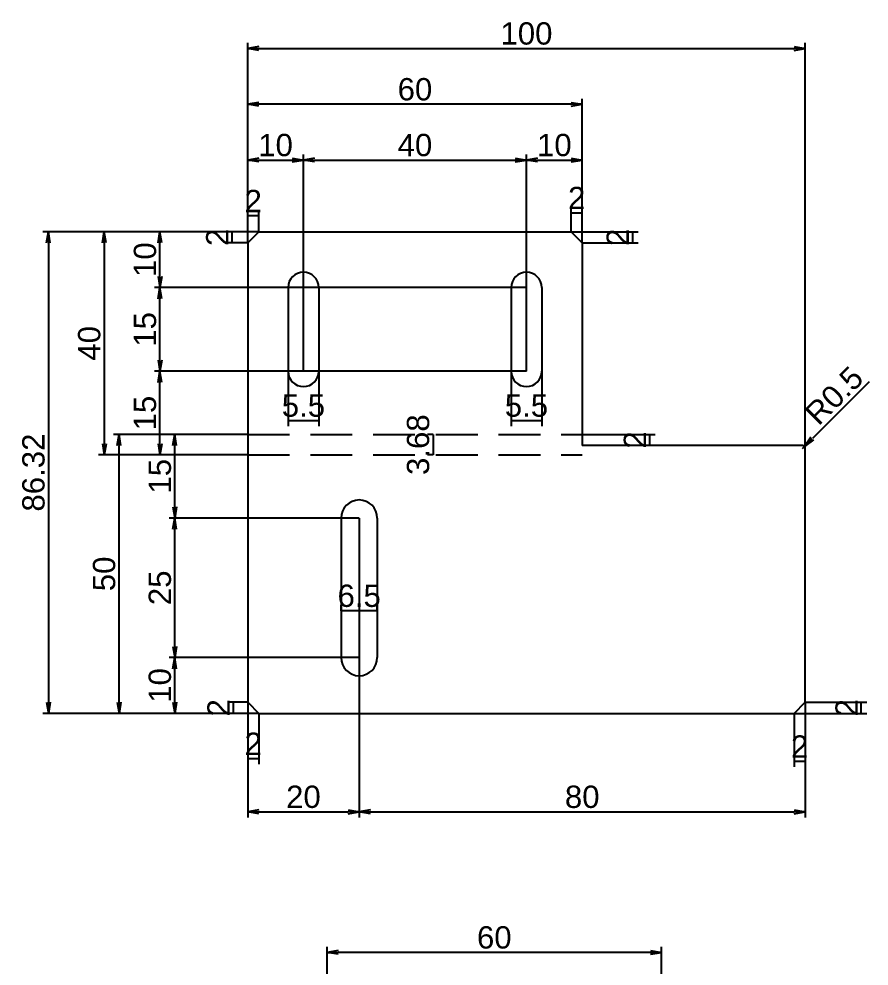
# Model space of a CAD drawing. Header units: inches. Extents: x -821 to 727, y -1701 to 746.
# Drawn here: x -110.5 to 42, y 576.3 to 746 of the extents above; entities that cross this region are included whole.
import ezdxf

# ---------------------------------------------------------------- set-up
doc = ezdxf.new("R2010")
doc.units = ezdxf.units.IN
doc.header["$LTSCALE"] = 15
doc.header["$MEASUREMENT"] = 0
doc.header["$PDMODE"] = 3
doc.header["$PDSIZE"] = 5
doc.linetypes.add('DASHED', pattern=[0.75, 0.5, -0.25])
doc.layers.add('DIM', color=5, linetype='Continuous', lineweight=13)
doc.styles.get("Standard").update_dxf_attribs({"font": 'arial.ttf'})
doc.dimstyles.new('DIM', dxfattribs={"dimscale": 1.5, "dimtxt": 4, "dimasz": 2, "dimexe": 1, "dimexo": 0, "dimtad": 1, "dimdsep": 46, "dimtxsty": 'Standard', "dimblk": 'OPEN', "dimcen": 0, "dimclrd": 5, "dimclre": 5, "dimclrt": 2, "dimazin": 2, "dimtfac": 1, "dimtix": 1, "dimtmove": 0, "dimatfit": 3, "dimldrblk": 'OPEN', "dimfxl": 1, "dimtolj": 1, "dimtzin": 0, "dimlwd": 25, "dimlwe": 25, "dimarcsym": 0})

# ---------------------------------------------------------------- blocks, each defined once
blk = doc.blocks.new('*D5')
at = {"layer": 'Defpoints', "color": 0, "transparency": 16777216}
for p in [(-69.49, 623.55), (-67.49, 621.55), (-67.49, 613.46)]:
    blk.add_point(p, dxfattribs=at)
at = {"layer": 'DIM', "color": 5, "lineweight": 25, "transparency": 16777216}
for p, q in [((-69.49, 623.55), (-69.49, 612.46)), ((-67.49, 621.55), (-67.49, 612.46)), ((-69.49, 613.46), (-67.49, 613.46))]:
    blk.add_line(p, q, dxfattribs=at)
at = {"layer": 'DIM', "color": 2, "transparency": 16777216, "insert": (-68.49, 616.1), "char_height": 4, "attachment_point": 5}
blk.add_mtext('\\A1;2', dxfattribs=at)
blk = doc.blocks.new('_Open')
at = {"color": 0, "linetype": 'Continuous', "lineweight": -2}
for p, q in [((-1, 0.167), (0, 0)), ((-1, -0.167), (0, 0)), ((0, 0), (-1, 0))]:
    blk.add_line(p, q, dxfattribs=at)
blk = doc.blocks.new('*D6')
at = {"layer": 'Defpoints', "color": 0, "transparency": 16777216}
for p in [(-69.49, 623.55), (-72.08, 621.55), (-67.49, 621.55)]:
    blk.add_point(p, dxfattribs=at)
at = {"layer": 'DIM', "color": 5, "lineweight": 25, "transparency": 16777216}
for p, q in [((-69.49, 623.55), (-73.08, 623.55)), ((-72.08, 623.55), (-72.08, 621.55)), ((-67.49, 621.55), (-73.08, 621.55))]:
    blk.add_line(p, q, dxfattribs=at)
at = {"layer": 'DIM', "color": 2, "transparency": 16777216, "insert": (-74.72, 622.55), "char_height": 4, "attachment_point": 5, "rotation": 90}
blk.add_mtext('\\A1;2', dxfattribs=at)
blk = doc.blocks.new('*D7')
at = {"layer": 'Defpoints', "color": 0, "transparency": 16777216}
for p in [(30.51, 623.55), (28.51, 621.55), (30.51, 612.97)]:
    blk.add_point(p, dxfattribs=at)
at = {"layer": 'DIM', "color": 5, "lineweight": 25, "transparency": 16777216}
for p, q in [((30.51, 623.55), (30.51, 611.97)), ((28.51, 621.55), (28.51, 611.97)), ((28.51, 612.97), (30.51, 612.97))]:
    blk.add_line(p, q, dxfattribs=at)
at = {"layer": 'DIM', "color": 2, "transparency": 16777216, "insert": (29.51, 615.6), "char_height": 4, "attachment_point": 5}
blk.add_mtext('\\A1;2', dxfattribs=at)
blk = doc.blocks.new('*D8')
at = {"layer": 'Defpoints', "color": 0, "transparency": 16777216}
for p in [(30.51, 623.55), (40.55, 623.55), (28.51, 621.55)]:
    blk.add_point(p, dxfattribs=at)
at = {"layer": 'DIM', "color": 5, "lineweight": 25, "transparency": 16777216}
for p, q in [((30.51, 623.55), (41.55, 623.55)), ((40.55, 621.55), (40.55, 623.55)), ((28.51, 621.55), (41.55, 621.55))]:
    blk.add_line(p, q, dxfattribs=at)
at = {"layer": 'DIM', "color": 2, "transparency": 16777216, "insert": (37.92, 622.55), "char_height": 4, "attachment_point": 5, "rotation": 90}
blk.add_mtext('\\A1;2', dxfattribs=at)
blk = doc.blocks.new('*D9')
at = {"layer": 'Defpoints', "color": 0, "transparency": 16777216}
for p in [(-82.56, 631.55), (-49.49, 631.55), (-67.49, 621.55)]:
    blk.add_point(p, dxfattribs=at)
at = {"layer": 'DIM', "color": 5, "lineweight": 25, "transparency": 16777216}
for p, q in [((-49.49, 631.55), (-83.56, 631.55)), ((-82.56, 623.55), (-82.56, 629.55)), ((-67.49, 621.55), (-83.56, 621.55))]:
    blk.add_line(p, q, dxfattribs=at)
at = {"layer": 'DIM', "color": 5, "lineweight": 25, "transparency": 16777216, "xscale": 2, "yscale": 2, "zscale": 2}
for p, rotation in [((-82.56, 631.55), 90), ((-82.56, 621.55), 270)]:
    blk.add_blockref('_Open', p, dxfattribs=dict(at, rotation=rotation))
at = {"layer": 'DIM', "color": 2, "transparency": 16777216, "insert": (-85.22, 626.55), "char_height": 4, "attachment_point": 5, "rotation": 90}
blk.add_mtext('\\A1;10', dxfattribs=at)
blk = doc.blocks.new('*D10')
at = {"layer": 'Defpoints', "color": 0, "transparency": 16777216}
for p in [(-82.56, 656.55), (-49.49, 656.55), (-49.49, 631.55)]:
    blk.add_point(p, dxfattribs=at)
at = {"layer": 'DIM', "color": 5, "lineweight": 25, "transparency": 16777216}
for p, q in [((-49.49, 656.55), (-83.56, 656.55)), ((-82.56, 633.55), (-82.56, 654.55)), ((-49.49, 631.55), (-83.56, 631.55))]:
    blk.add_line(p, q, dxfattribs=at)
at = {"layer": 'DIM', "color": 5, "lineweight": 25, "transparency": 16777216, "xscale": 2, "yscale": 2, "zscale": 2}
for p, rotation in [((-82.56, 656.55), 90), ((-82.56, 631.55), 270)]:
    blk.add_blockref('_Open', p, dxfattribs=dict(at, rotation=rotation))
at = {"layer": 'DIM', "color": 2, "transparency": 16777216, "insert": (-85.22, 644.05), "char_height": 4, "attachment_point": 5, "rotation": 90}
blk.add_mtext('\\A1;25', dxfattribs=at)
blk = doc.blocks.new('*D11')
at = {"layer": 'Defpoints', "color": 0, "transparency": 16777216}
for p in [(-82.56, 671.55), (-69.49, 671.55), (-49.49, 656.55)]:
    blk.add_point(p, dxfattribs=at)
at = {"layer": 'DIM', "color": 5, "lineweight": 25, "transparency": 16777216}
for p, q in [((-69.49, 671.55), (-83.56, 671.55)), ((-82.56, 658.55), (-82.56, 669.55)), ((-49.49, 656.55), (-83.56, 656.55))]:
    blk.add_line(p, q, dxfattribs=at)
at = {"layer": 'DIM', "color": 5, "lineweight": 25, "transparency": 16777216, "xscale": 2, "yscale": 2, "zscale": 2}
for p, rotation in [((-82.56, 671.55), 90), ((-82.56, 656.55), 270)]:
    blk.add_blockref('_Open', p, dxfattribs=dict(at, rotation=rotation))
at = {"layer": 'DIM', "color": 2, "transparency": 16777216, "insert": (-85.22, 664.05), "char_height": 4, "attachment_point": 5, "rotation": 90}
blk.add_mtext('\\A1;15', dxfattribs=at)
blk = doc.blocks.new('*D12')
at = {"layer": 'Defpoints', "color": 0, "transparency": 16777216}
for p in [(-36.24, 671.55), (-36.24, 667.87), (-36.24, 667.87)]:
    blk.add_point(p, dxfattribs=at)
at = {"layer": 'DIM', "color": 5, "lineweight": 25, "transparency": 16777216}
for p, q in [((-36.24, 671.55), (-37.24, 671.55)), ((-36.24, 671.55), (-36.24, 667.87)), ((-36.24, 667.87), (-37.24, 667.87))]:
    blk.add_line(p, q, dxfattribs=at)
at = {"layer": 'DIM', "color": 2, "transparency": 16777216, "insert": (-38.91, 669.71), "char_height": 4, "attachment_point": 5, "rotation": 90}
blk.add_mtext('\\A1;3.68', dxfattribs=at)
blk = doc.blocks.new('*D13')
at = {"layer": 'Defpoints', "color": 0, "transparency": 16777216}
for p in [(-69.49, 710.74), (-67.49, 707.87), (-69.49, 705.87)]:
    blk.add_point(p, dxfattribs=at)
at = {"layer": 'DIM', "color": 5, "lineweight": 25, "transparency": 16777216}
for p, q in [((-69.49, 705.87), (-69.49, 711.74)), ((-67.49, 707.87), (-67.49, 711.74)), ((-67.49, 710.74), (-69.49, 710.74))]:
    blk.add_line(p, q, dxfattribs=at)
at = {"layer": 'DIM', "color": 2, "transparency": 16777216, "insert": (-68.49, 713.38), "char_height": 4, "attachment_point": 5}
blk.add_mtext('\\A1;2', dxfattribs=at)
blk = doc.blocks.new('*D14')
at = {"layer": 'Defpoints', "color": 0, "transparency": 16777216}
for p in [(-67.49, 707.87), (-72.32, 705.87), (-69.49, 705.87)]:
    blk.add_point(p, dxfattribs=at)
at = {"layer": 'DIM', "color": 5, "lineweight": 25, "transparency": 16777216}
for p, q in [((-67.49, 707.87), (-73.32, 707.87)), ((-72.32, 707.87), (-72.32, 705.87)), ((-69.49, 705.87), (-73.32, 705.87))]:
    blk.add_line(p, q, dxfattribs=at)
at = {"layer": 'DIM', "color": 2, "transparency": 16777216, "insert": (-74.95, 706.87), "char_height": 4, "attachment_point": 5, "rotation": 90}
blk.add_mtext('\\A1;2', dxfattribs=at)
blk = doc.blocks.new('*D15')
at = {"layer": 'Defpoints', "color": 0, "transparency": 16777216}
for p in [(-9.49, 711.29), (-11.49, 707.87), (-9.49, 705.87)]:
    blk.add_point(p, dxfattribs=at)
at = {"layer": 'DIM', "color": 5, "lineweight": 25, "transparency": 16777216}
for p, q in [((-11.49, 707.87), (-11.49, 712.29)), ((-11.49, 711.29), (-9.49, 711.29)), ((-9.49, 705.87), (-9.49, 712.29))]:
    blk.add_line(p, q, dxfattribs=at)
at = {"layer": 'DIM', "color": 2, "transparency": 16777216, "insert": (-10.49, 713.92), "char_height": 4, "attachment_point": 5}
blk.add_mtext('\\A1;2', dxfattribs=at)
blk = doc.blocks.new('*D16')
at = {"layer": 'Defpoints', "color": 0, "transparency": 16777216}
for p in [(-11.49, 707.87), (-9.49, 705.87), (-0.48, 705.87)]:
    blk.add_point(p, dxfattribs=at)
at = {"layer": 'DIM', "color": 5, "lineweight": 25, "transparency": 16777216}
for p, q in [((-11.49, 707.87), (0.52, 707.87)), ((-0.48, 707.87), (-0.48, 705.87)), ((-9.49, 705.87), (0.52, 705.87))]:
    blk.add_line(p, q, dxfattribs=at)
at = {"layer": 'DIM', "color": 2, "transparency": 16777216, "insert": (-3.12, 706.87), "char_height": 4, "attachment_point": 5, "rotation": 90}
blk.add_mtext('\\A1;2', dxfattribs=at)
blk = doc.blocks.new('*D17')
at = {"layer": 'Defpoints', "color": 0, "transparency": 16777216}
for p in [(-62.24, 682.87), (-56.74, 682.87), (-56.74, 674.03)]:
    blk.add_point(p, dxfattribs=at)
at = {"layer": 'DIM', "color": 5, "lineweight": 25, "transparency": 16777216}
for p, q in [((-62.24, 682.87), (-62.24, 673.03)), ((-56.74, 682.87), (-56.74, 673.03)), ((-62.24, 674.03), (-56.74, 674.03))]:
    blk.add_line(p, q, dxfattribs=at)
at = {"layer": 'DIM', "color": 2, "transparency": 16777216, "insert": (-59.49, 676.69), "char_height": 4, "attachment_point": 5}
blk.add_mtext('\\A1;5.5', dxfattribs=at)
blk = doc.blocks.new('*D18')
at = {"layer": 'Defpoints', "color": 0, "transparency": 16777216}
for p in [(-22.24, 682.87), (-16.74, 682.87), (-16.74, 674.03)]:
    blk.add_point(p, dxfattribs=at)
at = {"layer": 'DIM', "color": 5, "lineweight": 25, "transparency": 16777216}
for p, q in [((-22.24, 682.87), (-22.24, 673.03)), ((-16.74, 682.87), (-16.74, 673.03)), ((-22.24, 674.03), (-16.74, 674.03))]:
    blk.add_line(p, q, dxfattribs=at)
at = {"layer": 'DIM', "color": 2, "transparency": 16777216, "insert": (-19.49, 676.69), "char_height": 4, "attachment_point": 5}
blk.add_mtext('\\A1;5.5', dxfattribs=at)
blk = doc.blocks.new('*D19')
at = {"layer": 'Defpoints', "color": 0, "transparency": 16777216}
for p in [(-85.22, 682.87), (-19.49, 682.87), (-69.49, 667.87)]:
    blk.add_point(p, dxfattribs=at)
at = {"layer": 'DIM', "color": 5, "lineweight": 25, "transparency": 16777216}
for p, q in [((-19.49, 682.87), (-86.22, 682.87)), ((-85.22, 669.87), (-85.22, 680.87)), ((-69.49, 667.87), (-86.22, 667.87))]:
    blk.add_line(p, q, dxfattribs=at)
at = {"layer": 'DIM', "color": 5, "lineweight": 25, "transparency": 16777216, "xscale": 2, "yscale": 2, "zscale": 2}
for p, rotation in [((-85.22, 682.87), 90), ((-85.22, 667.87), 270)]:
    blk.add_blockref('_Open', p, dxfattribs=dict(at, rotation=rotation))
at = {"layer": 'DIM', "color": 2, "transparency": 16777216, "insert": (-87.89, 675.37), "char_height": 4, "attachment_point": 5, "rotation": 90}
blk.add_mtext('\\A1;15', dxfattribs=at)
blk = doc.blocks.new('*D20')
at = {"layer": 'Defpoints', "color": 0, "transparency": 16777216}
for p in [(-85.22, 697.87), (-19.49, 697.87), (-19.49, 682.87)]:
    blk.add_point(p, dxfattribs=at)
at = {"layer": 'DIM', "color": 5, "lineweight": 25, "transparency": 16777216}
for p, q in [((-19.49, 697.87), (-86.22, 697.87)), ((-85.22, 684.87), (-85.22, 695.87)), ((-19.49, 682.87), (-86.22, 682.87))]:
    blk.add_line(p, q, dxfattribs=at)
at = {"layer": 'DIM', "color": 5, "lineweight": 25, "transparency": 16777216, "xscale": 2, "yscale": 2, "zscale": 2}
for p, rotation in [((-85.22, 697.87), 90), ((-85.22, 682.87), 270)]:
    blk.add_blockref('_Open', p, dxfattribs=dict(at, rotation=rotation))
at = {"layer": 'DIM', "color": 2, "transparency": 16777216, "insert": (-87.89, 690.37), "char_height": 4, "attachment_point": 5, "rotation": 90}
blk.add_mtext('\\A1;15', dxfattribs=at)
blk = doc.blocks.new('*D21')
at = {"layer": 'Defpoints', "color": 0, "transparency": 16777216}
for p in [(-85.22, 707.87), (-67.49, 707.87), (-19.49, 697.87)]:
    blk.add_point(p, dxfattribs=at)
at = {"layer": 'DIM', "color": 5, "lineweight": 25, "transparency": 16777216}
for p, q in [((-67.49, 707.87), (-86.22, 707.87)), ((-85.22, 699.87), (-85.22, 705.87)), ((-19.49, 697.87), (-86.22, 697.87))]:
    blk.add_line(p, q, dxfattribs=at)
at = {"layer": 'DIM', "color": 5, "lineweight": 25, "transparency": 16777216, "xscale": 2, "yscale": 2, "zscale": 2}
for p, rotation in [((-85.22, 707.87), 90), ((-85.22, 697.87), 270)]:
    blk.add_blockref('_Open', p, dxfattribs=dict(at, rotation=rotation))
at = {"layer": 'DIM', "color": 2, "transparency": 16777216, "insert": (-87.89, 702.87), "char_height": 4, "attachment_point": 5, "rotation": 90}
blk.add_mtext('\\A1;10', dxfattribs=at)
blk = doc.blocks.new('*D22')
at = {"layer": 'Defpoints', "color": 0, "transparency": 16777216}
for p in [(-67.49, 707.87), (-95.22, 667.87), (-69.49, 667.87)]:
    blk.add_point(p, dxfattribs=at)
at = {"layer": 'DIM', "color": 5, "lineweight": 25, "transparency": 16777216}
for p, q in [((-67.49, 707.87), (-96.22, 707.87)), ((-95.22, 705.87), (-95.22, 669.87)), ((-69.49, 667.87), (-96.22, 667.87))]:
    blk.add_line(p, q, dxfattribs=at)
at = {"layer": 'DIM', "color": 5, "lineweight": 25, "transparency": 16777216, "xscale": 2, "yscale": 2, "zscale": 2}
for p, rotation in [((-95.22, 707.87), 90), ((-95.22, 667.87), 270)]:
    blk.add_blockref('_Open', p, dxfattribs=dict(at, rotation=rotation))
at = {"layer": 'DIM', "color": 2, "transparency": 16777216, "insert": (-97.89, 687.87), "char_height": 4, "attachment_point": 5, "rotation": 90}
blk.add_mtext('\\A1;40', dxfattribs=at)
blk = doc.blocks.new('*D23')
at = {"layer": 'Defpoints', "color": 0, "transparency": 16777216}
for p in [(-92.56, 671.55), (-69.49, 671.55), (-67.49, 621.55)]:
    blk.add_point(p, dxfattribs=at)
at = {"layer": 'DIM', "color": 5, "lineweight": 25, "transparency": 16777216}
for p, q in [((-69.49, 671.55), (-93.56, 671.55)), ((-92.56, 623.55), (-92.56, 669.55)), ((-67.49, 621.55), (-93.56, 621.55))]:
    blk.add_line(p, q, dxfattribs=at)
at = {"layer": 'DIM', "color": 5, "lineweight": 25, "transparency": 16777216, "xscale": 2, "yscale": 2, "zscale": 2}
for p, rotation in [((-92.56, 671.55), 90), ((-92.56, 621.55), 270)]:
    blk.add_blockref('_Open', p, dxfattribs=dict(at, rotation=rotation))
at = {"layer": 'DIM', "color": 2, "transparency": 16777216, "insert": (-95.22, 646.55), "char_height": 4, "attachment_point": 5, "rotation": 90}
blk.add_mtext('\\A1;50', dxfattribs=at)
blk = doc.blocks.new('*D24')
at = {"layer": 'Defpoints', "color": 0, "transparency": 16777216}
for p in [(-67.49, 707.87), (-105.22, 621.55), (-67.49, 621.55)]:
    blk.add_point(p, dxfattribs=at)
at = {"layer": 'DIM', "color": 5, "lineweight": 25, "transparency": 16777216}
for p, q in [((-67.49, 707.87), (-106.22, 707.87)), ((-105.22, 705.87), (-105.22, 623.55)), ((-67.49, 621.55), (-106.22, 621.55))]:
    blk.add_line(p, q, dxfattribs=at)
at = {"layer": 'DIM', "color": 5, "lineweight": 25, "transparency": 16777216, "xscale": 2, "yscale": 2, "zscale": 2}
for p, rotation in [((-105.22, 707.87), 90), ((-105.22, 621.55), 270)]:
    blk.add_blockref('_Open', p, dxfattribs=dict(at, rotation=rotation))
at = {"layer": 'DIM', "color": 2, "transparency": 16777216, "insert": (-107.89, 664.71), "char_height": 4, "attachment_point": 5, "rotation": 90}
blk.add_mtext('\\A1;86.32', dxfattribs=at)
blk = doc.blocks.new('*D25')
at = {"layer": 'Defpoints', "color": 0, "transparency": 16777216}
for p in [(-59.49, 720.72), (-69.49, 705.87), (-59.49, 682.87)]:
    blk.add_point(p, dxfattribs=at)
at = {"layer": 'DIM', "color": 5, "lineweight": 25, "transparency": 16777216}
for p, q in [((-69.49, 705.87), (-69.49, 721.72)), ((-59.49, 682.87), (-59.49, 721.72)), ((-67.49, 720.72), (-61.49, 720.72))]:
    blk.add_line(p, q, dxfattribs=at)
at = {"layer": 'DIM', "color": 5, "lineweight": 25, "transparency": 16777216, "xscale": 2, "yscale": 2, "zscale": 2, "rotation": 180}
blk.add_blockref('_Open', (-69.49, 720.72), dxfattribs=at)
at = {"layer": 'DIM', "color": 5, "lineweight": 25, "transparency": 16777216, "xscale": 2, "yscale": 2, "zscale": 2}
blk.add_blockref('_Open', (-59.49, 720.72), dxfattribs=at)
at = {"layer": 'DIM', "color": 2, "transparency": 16777216, "insert": (-64.49, 723.39), "char_height": 4, "attachment_point": 5}
blk.add_mtext('\\A1;10', dxfattribs=at)
blk = doc.blocks.new('*D26')
at = {"layer": 'Defpoints', "color": 0, "transparency": 16777216}
for p in [(-19.49, 720.72), (-59.49, 682.87), (-19.49, 682.87)]:
    blk.add_point(p, dxfattribs=at)
at = {"layer": 'DIM', "color": 5, "lineweight": 25, "transparency": 16777216}
for p, q in [((-59.49, 682.87), (-59.49, 721.72)), ((-19.49, 682.87), (-19.49, 721.72)), ((-57.49, 720.72), (-21.49, 720.72))]:
    blk.add_line(p, q, dxfattribs=at)
at = {"layer": 'DIM', "color": 5, "lineweight": 25, "transparency": 16777216, "xscale": 2, "yscale": 2, "zscale": 2, "rotation": 180}
blk.add_blockref('_Open', (-59.49, 720.72), dxfattribs=at)
at = {"layer": 'DIM', "color": 5, "lineweight": 25, "transparency": 16777216, "xscale": 2, "yscale": 2, "zscale": 2}
blk.add_blockref('_Open', (-19.49, 720.72), dxfattribs=at)
at = {"layer": 'DIM', "color": 2, "transparency": 16777216, "insert": (-39.49, 723.39), "char_height": 4, "attachment_point": 5}
blk.add_mtext('\\A1;40', dxfattribs=at)
blk = doc.blocks.new('*D27')
at = {"layer": 'Defpoints', "color": 0, "transparency": 16777216}
for p in [(-9.49, 720.72), (-9.49, 705.87), (-19.49, 682.87)]:
    blk.add_point(p, dxfattribs=at)
at = {"layer": 'DIM', "color": 5, "lineweight": 25, "transparency": 16777216}
for p, q in [((-19.49, 682.87), (-19.49, 721.72)), ((-9.49, 705.87), (-9.49, 721.72)), ((-17.49, 720.72), (-11.49, 720.72))]:
    blk.add_line(p, q, dxfattribs=at)
at = {"layer": 'DIM', "color": 5, "lineweight": 25, "transparency": 16777216, "xscale": 2, "yscale": 2, "zscale": 2, "rotation": 180}
blk.add_blockref('_Open', (-19.49, 720.72), dxfattribs=at)
at = {"layer": 'DIM', "color": 5, "lineweight": 25, "transparency": 16777216, "xscale": 2, "yscale": 2, "zscale": 2}
blk.add_blockref('_Open', (-9.49, 720.72), dxfattribs=at)
at = {"layer": 'DIM', "color": 2, "transparency": 16777216, "insert": (-14.49, 723.39), "char_height": 4, "attachment_point": 5}
blk.add_mtext('\\A1;10', dxfattribs=at)
blk = doc.blocks.new('*D28')
at = {"layer": 'Defpoints', "color": 0, "transparency": 16777216}
for p in [(-69.49, 730.72), (-69.49, 705.87), (-9.49, 705.87)]:
    blk.add_point(p, dxfattribs=at)
at = {"layer": 'DIM', "color": 5, "lineweight": 25, "transparency": 16777216}
for p, q in [((-69.49, 705.87), (-69.49, 731.72)), ((-9.49, 705.87), (-9.49, 731.72)), ((-11.49, 730.72), (-67.49, 730.72))]:
    blk.add_line(p, q, dxfattribs=at)
at = {"layer": 'DIM', "color": 5, "lineweight": 25, "transparency": 16777216, "xscale": 2, "yscale": 2, "zscale": 2, "rotation": 180}
blk.add_blockref('_Open', (-69.49, 730.72), dxfattribs=at)
at = {"layer": 'DIM', "color": 5, "lineweight": 25, "transparency": 16777216, "xscale": 2, "yscale": 2, "zscale": 2}
blk.add_blockref('_Open', (-9.49, 730.72), dxfattribs=at)
at = {"layer": 'DIM', "color": 2, "transparency": 16777216, "insert": (-39.49, 733.39), "char_height": 4, "attachment_point": 5}
blk.add_mtext('\\A1;60', dxfattribs=at)
blk = doc.blocks.new('*D29')
at = {"layer": 'Defpoints', "color": 0, "transparency": 16777216}
for p in [(-49.49, 656.55), (-69.49, 623.55), (-49.49, 603.9)]:
    blk.add_point(p, dxfattribs=at)
at = {"layer": 'DIM', "color": 5, "lineweight": 25, "transparency": 16777216}
for p, q in [((-49.49, 656.55), (-49.49, 602.9)), ((-69.49, 623.55), (-69.49, 602.9)), ((-67.49, 603.9), (-51.49, 603.9))]:
    blk.add_line(p, q, dxfattribs=at)
at = {"layer": 'DIM', "color": 5, "lineweight": 25, "transparency": 16777216, "xscale": 2, "yscale": 2, "zscale": 2, "rotation": 180}
blk.add_blockref('_Open', (-69.49, 603.9), dxfattribs=at)
at = {"layer": 'DIM', "color": 5, "lineweight": 25, "transparency": 16777216, "xscale": 2, "yscale": 2, "zscale": 2}
blk.add_blockref('_Open', (-49.49, 603.9), dxfattribs=at)
at = {"layer": 'DIM', "color": 2, "transparency": 16777216, "insert": (-59.49, 606.57), "char_height": 4, "attachment_point": 5}
blk.add_mtext('\\A1;20', dxfattribs=at)
blk = doc.blocks.new('*D30')
at = {"layer": 'Defpoints', "color": 0, "transparency": 16777216}
for p in [(-49.49, 656.55), (30.51, 623.55), (30.51, 603.9)]:
    blk.add_point(p, dxfattribs=at)
at = {"layer": 'DIM', "color": 5, "lineweight": 25, "transparency": 16777216}
for p, q in [((-49.49, 656.55), (-49.49, 602.9)), ((30.51, 623.55), (30.51, 602.9)), ((-47.49, 603.9), (28.51, 603.9))]:
    blk.add_line(p, q, dxfattribs=at)
at = {"layer": 'DIM', "color": 5, "lineweight": 25, "transparency": 16777216, "xscale": 2, "yscale": 2, "zscale": 2, "rotation": 180}
blk.add_blockref('_Open', (-49.49, 603.9), dxfattribs=at)
at = {"layer": 'DIM', "color": 5, "lineweight": 25, "transparency": 16777216, "xscale": 2, "yscale": 2, "zscale": 2}
blk.add_blockref('_Open', (30.51, 603.9), dxfattribs=at)
at = {"layer": 'DIM', "color": 2, "transparency": 16777216, "insert": (-9.49, 606.57), "char_height": 4, "attachment_point": 5}
blk.add_mtext('\\A1;80', dxfattribs=at)
blk = doc.blocks.new('*D31')
at = {"layer": 'Defpoints', "color": 0, "transparency": 16777216}
for p in [(30.01, 669.05), (30.36, 669.4)]:
    blk.add_point(p, dxfattribs=at)
at = {"layer": 'DIM', "color": 5, "lineweight": 25, "transparency": 16777216}
for p, q in [((41.95, 680.99), (31.78, 670.82)), ((30.01, 669.05), (30.36, 669.4))]:
    blk.add_line(p, q, dxfattribs=at)
at = {"layer": 'DIM', "color": 5, "lineweight": 25, "transparency": 16777216, "xscale": 2, "yscale": 2, "zscale": 2, "rotation": 224.9999999999957}
blk.add_blockref('_Open', (30.36, 669.4), dxfattribs=at)
at = {"layer": 'DIM', "color": 2, "transparency": 16777216, "insert": (35.69, 678.5), "char_height": 4, "attachment_point": 5, "rotation": 45}
blk.add_mtext('\\A1;R0.5', dxfattribs=at)
blk = doc.blocks.new('*D32')
at = {"layer": 'Defpoints', "color": 0, "transparency": 16777216}
for p in [(-52.74, 639.93), (-52.74, 639.93), (-46.24, 639.93)]:
    blk.add_point(p, dxfattribs=at)
at = {"layer": 'DIM', "color": 5, "lineweight": 25, "transparency": 16777216}
for p, q in [((-52.74, 639.93), (-52.74, 640.93)), ((-46.24, 639.93), (-46.24, 640.93)), ((-46.24, 639.93), (-52.74, 639.93))]:
    blk.add_line(p, q, dxfattribs=at)
at = {"layer": 'DIM', "color": 2, "transparency": 16777216, "insert": (-49.49, 642.6), "char_height": 4, "attachment_point": 5}
blk.add_mtext('\\A1;6.5', dxfattribs=at)
blk = doc.blocks.new('*D33')
at = {"layer": 'Defpoints', "color": 0, "transparency": 16777216}
for p in [(30.51, 740.72), (-69.49, 705.87), (30.51, 669.05)]:
    blk.add_point(p, dxfattribs=at)
at = {"layer": 'DIM', "color": 5, "lineweight": 25, "transparency": 16777216}
for p, q in [((-69.49, 705.87), (-69.49, 741.72)), ((-67.49, 740.72), (28.51, 740.72)), ((30.51, 669.05), (30.51, 741.72))]:
    blk.add_line(p, q, dxfattribs=at)
at = {"layer": 'DIM', "color": 5, "lineweight": 25, "transparency": 16777216, "xscale": 2, "yscale": 2, "zscale": 2, "rotation": 180}
blk.add_blockref('_Open', (-69.49, 740.72), dxfattribs=at)
at = {"layer": 'DIM', "color": 5, "lineweight": 25, "transparency": 16777216, "xscale": 2, "yscale": 2, "zscale": 2}
blk.add_blockref('_Open', (30.51, 740.72), dxfattribs=at)
at = {"layer": 'DIM', "color": 2, "transparency": 16777216, "insert": (-19.49, 743.39), "char_height": 4, "attachment_point": 5}
blk.add_mtext('\\A1;100', dxfattribs=at)
blk = doc.blocks.new('*D34')
at = {"layer": 'Defpoints', "color": 0, "transparency": 16777216}
for p in [(-9.49, 671.55), (2.59, 669.55), (2.59, 669.55)]:
    blk.add_point(p, dxfattribs=at)
at = {"layer": 'DIM', "color": 5, "lineweight": 25, "transparency": 16777216}
for p, q in [((-9.49, 671.55), (3.59, 671.55)), ((2.59, 671.55), (2.59, 669.55)), ((2.59, 669.55), (1.59, 669.55))]:
    blk.add_line(p, q, dxfattribs=at)
at = {"layer": 'DIM', "color": 2, "transparency": 16777216, "insert": (-0.04, 670.55), "char_height": 4, "attachment_point": 5, "rotation": 90}
blk.add_mtext('\\A1;2', dxfattribs=at)
blk = doc.blocks.new('*D73')
at = {"layer": 'Defpoints', "color": 0, "transparency": 16777216}
for p in [(-55.26, 578.7), (-55.26, 553.85), (4.74, 553.85)]:
    blk.add_point(p, dxfattribs=at)
at = {"layer": 'DIM', "color": 5, "lineweight": 25, "transparency": 16777216}
for p, q in [((-55.26, 553.85), (-55.26, 579.7)), ((4.74, 553.85), (4.74, 579.7)), ((2.74, 578.7), (-53.26, 578.7))]:
    blk.add_line(p, q, dxfattribs=at)
at = {"layer": 'DIM', "color": 5, "lineweight": 25, "transparency": 16777216, "xscale": 2, "yscale": 2, "zscale": 2, "rotation": 180}
blk.add_blockref('_Open', (-55.26, 578.7), dxfattribs=at)
at = {"layer": 'DIM', "color": 5, "lineweight": 25, "transparency": 16777216, "xscale": 2, "yscale": 2, "zscale": 2}
blk.add_blockref('_Open', (4.74, 578.7), dxfattribs=at)
at = {"layer": 'DIM', "color": 2, "transparency": 16777216, "insert": (-25.26, 581.37), "char_height": 4, "attachment_point": 5}
blk.add_mtext('\\A1;60', dxfattribs=at)

msp = doc.modelspace()

# ---------------------------------------------------------------- linework, layer by layer
for p, q in [((-67.489, 707.868), (-69.489, 705.868)), ((-67.489, 707.868), (-11.489, 707.868)), ((-11.489, 707.868), (-9.489, 705.868)), ((-69.489, 705.868), (-69.489, 623.548)), ((-9.489, 705.868), (-9.489, 669.548)), ((-62.239, 697.868), (-62.239, 682.868)), ((-56.739, 697.868), (-56.739, 682.868)), ((-22.239, 697.868), (-22.239, 682.868)), ((-16.739, 697.868), (-16.739, 682.868)), ((30.011, 669.548), (-9.489, 669.548)), ((30.511, 623.548), (30.511, 669.048)), ((-52.739, 656.548), (-52.739, 631.548)), ((-46.239, 656.548), (-46.239, 631.548)), ((-69.489, 623.548), (-67.489, 621.548)), ((28.511, 621.548), (30.511, 623.548)), ((-67.489, 621.548), (28.511, 621.548))]:
    msp.add_line(p, q)
at = {"linetype": 'DASHED'}
for p, q in [((-69.489, 671.548), (-9.489, 671.548)), ((-69.489, 667.868), (-9.489, 667.868))]:
    msp.add_line(p, q, dxfattribs=at)
for centre, radius, start, end in [((-59.489, 697.868), 2.75, 0, 180), ((-19.489, 697.868), 2.75, 0, 180), ((-59.489, 682.868), 2.75, 180, 0), ((-19.489, 682.868), 2.75, 180, 0), ((30.011, 669.048), 0.5, 0, 90), ((-49.489, 656.548), 3.25, 0, 180), ((-49.489, 631.548), 3.25, 180, 0)]:
    msp.add_arc(centre, radius, start, end)

# ---------------------------------------------------------------- dimensions: what is measured, and where the dimension line sits
at = {"layer": 'DIM'}
for base, p1, p2, override, picture, middle in [((30.511, 740.722), (-69.489, 705.868), (30.511, 669.048), {"dimscale": 1, "dimtmove": 1}, '*D33', (-19.489, 743.39)), ((-69.489, 730.722), (-9.489, 705.868), (-69.489, 705.868), {"dimscale": 1, "dimtmove": 1}, '*D28', (-39.489, 733.39)), ((-59.489, 720.722), (-69.489, 705.868), (-59.489, 682.868), {"dimscale": 1}, '*D25', (-64.489, 723.39)), ((-19.489, 720.722), (-59.489, 682.868), (-19.489, 682.868), {"dimscale": 1, "dimtmove": 1}, '*D26', (-39.489, 723.39)), ((-9.489, 720.722), (-19.489, 682.868), (-9.489, 705.868), {"dimscale": 1, "dimtmove": 1}, '*D27', (-14.489, 723.39)), ((-9.489, 711.29), (-11.489, 707.868), (-9.489, 705.868), {"dimscale": 1}, '*D15', (-10.489, 713.923)), ((-69.489, 710.745), (-67.489, 707.868), (-69.489, 705.868), {"dimscale": 1}, '*D13', (-68.489, 713.378)), ((-56.739, 674.03), (-62.239, 682.868), (-56.739, 682.868), {"dimscale": 1}, '*D17', (-59.489, 676.689)), ((-16.739, 674.03), (-22.239, 682.868), (-16.739, 682.868), {"dimscale": 1}, '*D18', (-19.489, 676.689)), ((-49.489, 603.902), (-69.489, 623.548), (-49.489, 656.548), {"dimscale": 1}, '*D29', (-59.489, 606.569)), ((30.511, 603.902), (-49.489, 656.548), (30.511, 623.548), {"dimscale": 1, "dimtmove": 1}, '*D30', (-9.489, 606.569)), ((-52.739, 639.93), (-46.239, 639.93), (-52.739, 639.93), {"dimscale": 1}, '*D32', (-49.489, 642.598)), ((-67.489, 613.464), (-69.489, 623.548), (-67.489, 621.548), {"dimscale": 1}, '*D5', (-68.489, 616.097)), ((30.511, 612.965), (28.511, 621.548), (30.511, 623.548), {"dimscale": 1}, '*D7', (29.511, 615.599)), ((-55.258, 578.704), (4.742, 553.849), (-55.258, 553.849), {"dimscale": 1, "dimtmove": 1}, '*D73', (-25.258, 581.371))]:
    dim = msp.add_linear_dim(base=base, p1=p1, p2=p2, dimstyle='DIM', override=override, dxfattribs=at)
    dim.commit()
    dim.dimension.update_dxf_attribs({"geometry": picture, "text_midpoint": middle})
for base, p1, p2, override, picture, middle in [((-72.32, 705.868), (-67.489, 707.868), (-69.489, 705.868), {"dimscale": 1}, '*D14', (-74.953, 706.868)), ((-0.483, 705.868), (-11.489, 707.868), (-9.489, 705.868), {"dimscale": 1}, '*D16', (-3.117, 706.868)), ((-105.221, 621.548), (-67.489, 707.868), (-67.489, 621.548), {"dimscale": 1, "dimtmove": 1}, '*D24', (-107.89, 664.708)), ((-95.221, 667.868), (-67.489, 707.868), (-69.489, 667.868), {"dimscale": 1, "dimtmove": 1}, '*D22', (-97.888, 687.868)), ((-85.221, 707.868), (-19.489, 697.868), (-67.489, 707.868), {"dimscale": 1, "dimtmove": 1}, '*D21', (-87.888, 702.868)), ((-85.221, 697.868), (-19.489, 682.868), (-19.489, 697.868), {"dimscale": 1, "dimtmove": 1}, '*D20', (-87.888, 690.368)), ((-85.221, 682.868), (-69.489, 667.868), (-19.489, 682.868), {"dimscale": 1}, '*D19', (-87.888, 675.368)), ((-36.239, 667.868), (-36.239, 671.548), (-36.239, 667.868), {"dimscale": 1}, '*D12', (-38.907, 669.708)), ((-92.556, 671.548), (-67.489, 621.548), (-69.489, 671.548), {"dimscale": 1}, '*D23', (-95.223, 646.548)), ((-82.556, 671.548), (-49.489, 656.548), (-69.489, 671.548), {"dimscale": 1, "dimtmove": 1}, '*D11', (-85.223, 664.048)), ((2.589, 669.548), (-9.489, 671.548), (2.589, 669.548), {"dimscale": 1}, '*D34', (-0.045, 670.548)), ((-82.556, 656.548), (-49.489, 631.548), (-49.489, 656.548), {"dimscale": 1, "dimtmove": 1}, '*D10', (-85.223, 644.048)), ((-82.556, 631.548), (-67.489, 621.548), (-49.489, 631.548), {"dimscale": 1}, '*D9', (-85.223, 626.548)), ((-72.085, 621.548), (-69.489, 623.548), (-67.489, 621.548), {"dimscale": 1}, '*D6', (-74.718, 622.548)), ((40.552, 623.548), (28.511, 621.548), (30.511, 623.548), {"dimscale": 1}, '*D8', (37.919, 622.548))]:
    dim = msp.add_linear_dim(base=base, p1=p1, p2=p2, angle=90, dimstyle='DIM', override=override, dxfattribs=at)
    dim.commit()
    dim.dimension.update_dxf_attribs({"geometry": picture, "text_midpoint": middle})
dim = msp.add_radius_dim(center=(30.011, 669.048), mpoint=(30.365, 669.402), dimstyle='DIM', override={"dimscale": 1}, dxfattribs=at)
dim.commit()
dim.dimension.update_dxf_attribs({"geometry": '*D31', "text_midpoint": (37.574, 676.611)})

doc.saveas('drawing.dxf')
